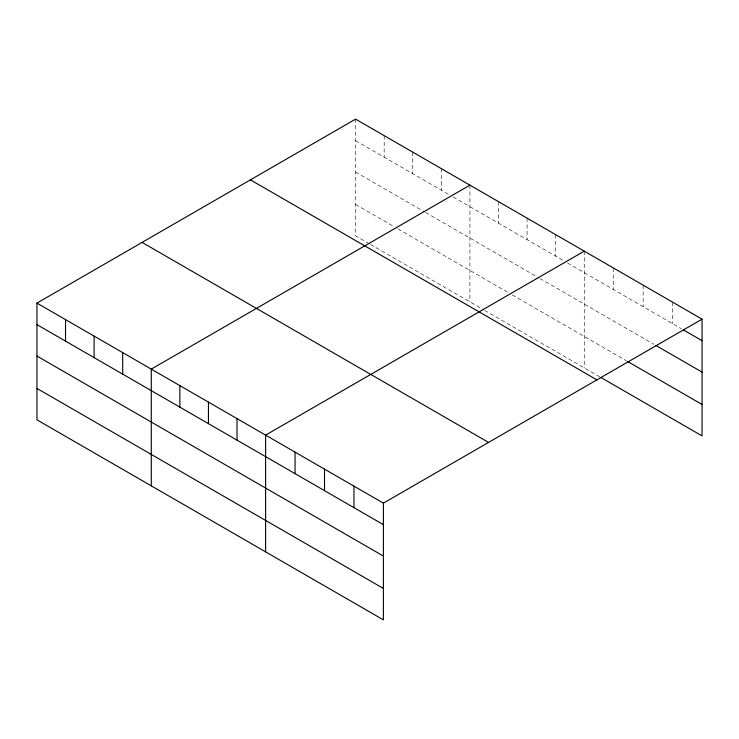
<?xml version="1.0" encoding="UTF-8"?>
<svg xmlns="http://www.w3.org/2000/svg" width="739" height="739" viewBox="0 0 739 739"><rect width="100%" height="100%" fill="white"/><g stroke="black" fill="none" stroke-linecap="round" stroke-linejoin="round"><path stroke-width="0.55" stroke-dasharray="3.69 2.77" d="M355.598 140.669L449.229 194.727M453.173 196.999L563.561 260.728M567.497 263.01L681.432 328.79M355.598 172.085L424.583 211.917M425.572 212.481L538.916 277.919M539.904 278.492L653.95 344.337M355.598 204.454L394.035 226.642M397.979 228.914L508.367 292.653M512.303 294.926L626.469 360.835M369.389 243.833L355.598 235.87L355.598 119.136M370.378 244.406L483.722 309.844M484.71 310.408L599.957 376.955M672.601 302.159L672.601 323.691M643.152 285.162L643.152 306.685M613.703 268.155L613.703 289.679M584.253 251.158L584.253 367.883M555.673 234.651L555.673 256.174M527.092 218.153L527.092 239.676M498.511 201.655L498.511 223.178M469.921 185.147L469.921 301.872M441.34 168.649L441.34 190.172M412.759 152.142L412.759 173.665M384.178 135.643L384.178 157.167"/><path stroke-width="1.11" d="M36.95 303.11L383.402 503.13L383.402 619.864L36.95 419.835L36.95 303.11L355.598 119.136L702.05 319.165L702.05 435.89L600.946 377.518M469.921 185.147L151.283 369.112L151.283 485.846M584.253 251.158L265.615 435.123L265.615 551.848M383.402 503.13L702.05 319.165M683.399 329.917L702.05 340.688M655.918 345.473L702.05 372.105M627.448 361.399L702.05 404.473M250.438 179.854L596.9 379.874M142.1 242.401L488.562 442.421M36.95 324.633L383.402 524.653M36.95 356.05L383.402 556.07M36.95 388.418L383.402 588.438M353.953 486.133L353.953 507.656M324.504 469.126L324.504 490.65M295.064 452.129L295.064 473.653M237.025 418.625L237.025 440.148M208.444 402.118L208.444 423.641M179.863 385.619L179.863 407.143M122.702 352.614L122.702 374.137M94.112 336.116L94.112 357.639M65.531 319.608L65.531 341.132"/></g></svg>
